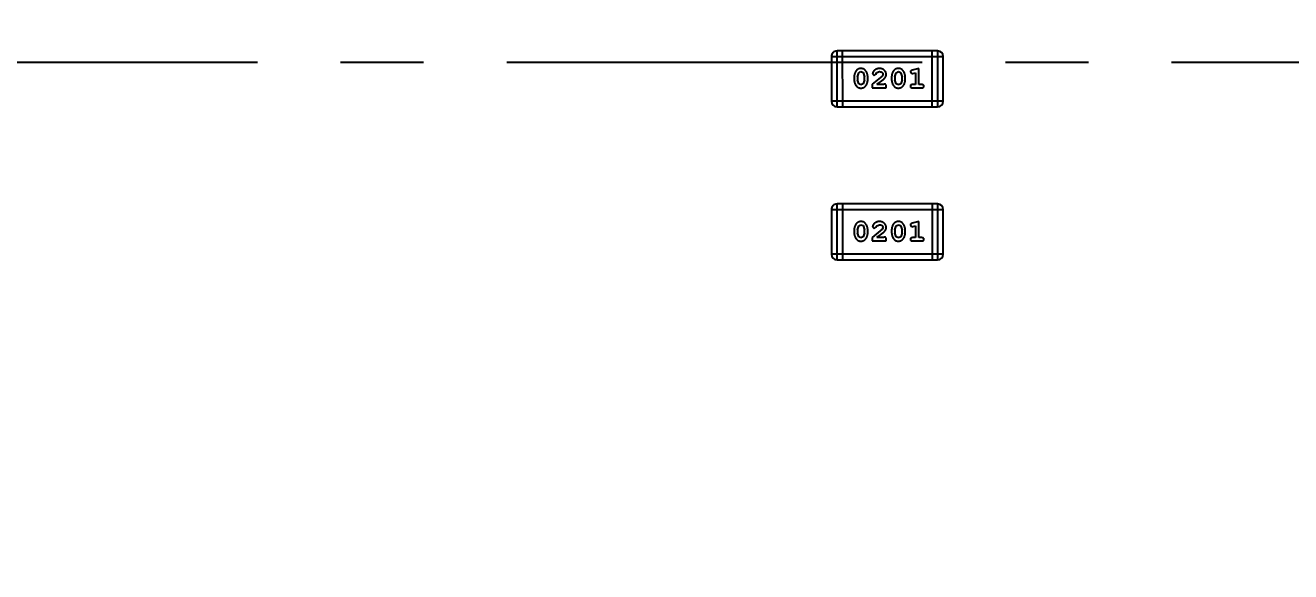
# Model space of a CAD drawing. Header units: millimetres. Extents: x -49 to 153, y -182 to -55.
# Drawn here: x 103.97 to 110.88, y -129.35 to -126.37 of the extents above; entities that cross this region are included whole.
import ezdxf

# ---------------------------------------------------------------- set-up
doc = ezdxf.new("R2010")
doc.units = ezdxf.units.MM
doc.header["$LTSCALE"] = 1.21
doc.header["$MEASUREMENT"] = 0
doc.header["$PDMODE"] = 3
doc.header["$PDSIZE"] = 0.3125
doc.linetypes.add('CENTER', pattern=[0.6, 0.375, -0.075, 0.075, -0.075])
doc.layers.get('0').update_dxf_attribs({"linetype": 'CONTINUOUS'})
doc.layers.get('DEFPOINTS').update_dxf_attribs({"linetype": 'CONTINUOUS'})
doc.layers.add('Dim', color=3, linetype='CONTINUOUS', lineweight=25)
doc.styles.get("Standard").update_dxf_attribs({"font": 'txt', "width": 0.8})
doc.dimstyles.get("Standard").update_dxf_attribs({"dimtxt": 0.15625, "dimasz": 0.1875, "dimexe": 0.125, "dimexo": 0.0625, "dimgap": 0.09, "dimtad": 0, "dimtih": 1, "dimtoh": 1, "dimzin": 4, "dimdsep": 46, "dimtxsty": 'Standard', "dimblk": '_FILLED', "dimblk1": '_FILLED', "dimblk2": '_FILLED', "dimcen": 0.09, "dimazin": 1, "dimtp": 0.01, "dimtm": 0.01, "dimtfac": 1, "dimtofl": 0, "dimtmove": 0, "dimatfit": 3, "dimldrblk": '_FILLED', "dimfxl": 1, "dimtolj": 1, "dimtzin": 4, "dimarcsym": 0})

# ---------------------------------------------------------------- blocks, each defined once
blk = doc.blocks.new('_FILLED')
at = {"color": 0, "linetype": 'ByBlock'}
blk.add_solid([(0, 0), (-1, 0.1667), (-1, -0.1667)], dxfattribs=at)
blk = doc.blocks.new('*D70')
at = {"layer": 'DEFPOINTS', "color": 0}
for p in [(123.0081, -106.0744), (91.696, -126.5744), (95.7094, -126.5744)]:
    blk.add_point(p, dxfattribs=at)
at = {"layer": 'Dim', "color": 0, "lineweight": -2}
for p, q in [((122.9456, -106.0744), (91.571, -106.0744)), ((91.696, -107.5744), (91.696, -114.0344)), ((91.696, -125.0744), (91.696, -118.6144)), ((95.6469, -126.5744), (91.571, -126.5744))]:
    blk.add_line(p, q, dxfattribs=at)
at = {"layer": 'Dim', "color": 0, "lineweight": -2, "xscale": 1.5, "yscale": 1.5, "zscale": 1.5}
for p, rotation in [((91.696, -106.0744), 90), ((91.696, -126.5744), 270)]:
    blk.add_blockref('_FILLED', p, dxfattribs=dict(at, rotation=rotation))
at = {"layer": 'Dim', "color": 0, "insert": (91.696, -116.3244), "char_height": 1.5, "attachment_point": 5, "rotation": 90, "line_spacing_factor": 1.5}
blk.add_mtext('\\A1;20.50', dxfattribs=at)
blk = doc.blocks.new('*D71')
at = {"layer": 'DEFPOINTS', "color": 0}
for p in [(91.696, -126.5744), (95.7094, -126.5744), (109.2549, -141.2744)]:
    blk.add_point(p, dxfattribs=at)
at = {"layer": 'Dim', "color": 0, "lineweight": -2}
for p, q in [((95.6469, -126.5744), (91.571, -126.5744)), ((91.696, -128.0744), (91.696, -131.7344)), ((91.696, -139.7744), (91.696, -136.1144)), ((109.1924, -141.2744), (91.571, -141.2744))]:
    blk.add_line(p, q, dxfattribs=at)
at = {"layer": 'Dim', "color": 0, "lineweight": -2, "xscale": 1.5, "yscale": 1.5, "zscale": 1.5}
for p, rotation in [((91.696, -126.5744), 90), ((91.696, -141.2744), 270)]:
    blk.add_blockref('_FILLED', p, dxfattribs=dict(at, rotation=rotation))
at = {"layer": 'Dim', "color": 0, "insert": (91.696, -133.9244), "char_height": 1.5, "attachment_point": 5, "rotation": 90, "line_spacing_factor": 1.5}
blk.add_mtext('\\A1;14.70', dxfattribs=at)
blk = doc.blocks.new('*D72')
at = {"layer": 'DEFPOINTS', "color": 0}
for p in [(86.1918, -126.5744), (96.7852, -126.5744), (113.4014, -145.2546)]:
    blk.add_point(p, dxfattribs=at)
at = {"layer": 'Dim', "color": 0, "lineweight": -2}
for p, q in [((96.7227, -126.5744), (86.0668, -126.5744)), ((86.1918, -128.0744), (86.1918, -133.6245)), ((86.1918, -143.7546), (86.1918, -138.2045)), ((113.3389, -145.2546), (86.0668, -145.2546))]:
    blk.add_line(p, q, dxfattribs=at)
at = {"layer": 'Dim', "color": 0, "lineweight": -2, "xscale": 1.5, "yscale": 1.5, "zscale": 1.5}
for p, rotation in [((86.1918, -126.5744), 90), ((86.1918, -145.2546), 270)]:
    blk.add_blockref('_FILLED', p, dxfattribs=dict(at, rotation=rotation))
at = {"layer": 'Dim', "color": 0, "insert": (86.1918, -135.9145), "char_height": 1.5, "attachment_point": 5, "rotation": 90, "line_spacing_factor": 1.5}
blk.add_mtext('\\A1;18.68', dxfattribs=at)
blk = doc.blocks.new('*D79')
at = {"layer": 'DEFPOINTS', "color": 0}
for p in [(103.9882, -113.9099), (95.9455, -118.3888), (95.7094, -126.5744), (123.0081, -126.5744), (150.6978, -126.5744)]:
    blk.add_point(p, dxfattribs=at)
at = {"layer": 'Dim', "color": 0, "lineweight": -2}
for p, q in [((103.9361, -113.8752), (99.3703, -110.835)), ((95.6469, -126.5744), (94.6096, -126.5744))]:
    blk.add_line(p, q, dxfattribs=at)
for start, end in [(149.38213, 160.15016), (166.19189, 176.95991)]:
    blk.add_arc((123.0081, -126.5744), 28.2735, start, end, dxfattribs=at)
at = {"layer": 'Dim', "color": 0, "lineweight": -2, "xscale": 1.5, "yscale": 1.5, "zscale": 1.5}
for p, rotation in [((99.4744, -110.9043), 57.86208909579157), ((94.7346, -126.5744), 268.4799565881056)]:
    blk.add_blockref('_FILLED', p, dxfattribs=dict(at, rotation=rotation))
at = {"layer": 'Dim', "color": 0, "insert": (95.9455, -118.3888), "char_height": 1.5, "attachment_point": 5, "rotation": 73.17102}
blk.add_mtext('\\A1;34%%d', dxfattribs=at)
blk = doc.blocks.new('*D80')
at = {"layer": 'DEFPOINTS', "color": 0}
for p in [(95.7094, -126.5744), (123.0081, -126.5744), (150.6978, -126.5744), (95.977, -134.8087), (104.0987, -139.2733)]:
    blk.add_point(p, dxfattribs=at)
at = {"layer": 'Dim', "color": 0, "lineweight": -2}
for p, q in [((95.6469, -126.5744), (94.6256, -126.5744)), ((104.0468, -139.3081), (99.4459, -142.398))]:
    blk.add_line(p, q, dxfattribs=at)
for start, end in [(183.04181, 193.91939), (199.96454, 210.84213)]:
    blk.add_arc((123.0081, -126.5744), 28.2575, start, end, dxfattribs=at)
at = {"layer": 'Dim', "color": 0, "lineweight": -2, "xscale": 1.5, "yscale": 1.5, "zscale": 1.5}
for p, rotation in [((94.7506, -126.5744), 91.52090279416298), ((99.5496, -142.3283), 302.3630280277945)]:
    blk.add_blockref('_FILLED', p, dxfattribs=dict(at, rotation=rotation))
at = {"layer": 'Dim', "color": 0, "insert": (95.977, -134.8087), "char_height": 1.5, "attachment_point": 5, "rotation": 286.94197}
blk.add_mtext('\\A1;34%%d', dxfattribs=at)
blk = doc.blocks.new('*D81')
at = {"layer": 'DEFPOINTS', "color": 0}
for p in [(89.5352, -126.5744), (97.5137, -126.5744), (110.3081, -144.8744)]:
    blk.add_point(p, dxfattribs=at)
at = {"layer": 'Dim', "color": 0, "lineweight": -2}
for p, q in [((97.4512, -126.5744), (89.4102, -126.5744)), ((89.5352, -128.0744), (89.5352, -133.5344)), ((89.5352, -143.3744), (89.5352, -137.9144)), ((110.2456, -144.8744), (89.4102, -144.8744))]:
    blk.add_line(p, q, dxfattribs=at)
at = {"layer": 'Dim', "color": 0, "lineweight": -2, "xscale": 1.5, "yscale": 1.5, "zscale": 1.5}
for p, rotation in [((89.5352, -126.5744), 90), ((89.5352, -144.8744), 270)]:
    blk.add_blockref('_FILLED', p, dxfattribs=dict(at, rotation=rotation))
at = {"layer": 'Dim', "color": 0, "insert": (89.5352, -135.7244), "char_height": 1.5, "attachment_point": 5, "rotation": 90, "line_spacing_factor": 1.5}
blk.add_mtext('\\A1;18.30', dxfattribs=at)
blk = doc.blocks.new('*D86')
at = {"layer": 'DEFPOINTS', "color": 0}
for p in [(99.9926, -126.5744), (123.0081, -153.5028), (123.0081, -165.0068)]:
    blk.add_point(p, dxfattribs=at)
at = {"layer": 'Dim', "color": 0, "lineweight": -2}
for p, q in [((99.9926, -126.6369), (99.9926, -165.1318)), ((123.0081, -153.5653), (123.0081, -165.1318)), ((101.4926, -165.0068), (109.7103, -165.0068)), ((121.5081, -165.0068), (113.2903, -165.0068))]:
    blk.add_line(p, q, dxfattribs=at)
at = {"layer": 'Dim', "color": 0, "lineweight": -2, "xscale": 1.5, "yscale": 1.5, "zscale": 1.5, "rotation": 180}
blk.add_blockref('_FILLED', (99.9926, -165.0068), dxfattribs=at)
at = {"layer": 'Dim', "color": 0, "lineweight": -2, "xscale": 1.5, "yscale": 1.5, "zscale": 1.5}
blk.add_blockref('_FILLED', (123.0081, -165.0068), dxfattribs=at)
at = {"layer": 'Dim', "color": 0, "insert": (111.5003, -165.0068), "char_height": 1.5, "attachment_point": 5, "line_spacing_factor": 1.5}
blk.add_mtext('\\A1;23.0', dxfattribs=at)
blk = doc.blocks.new('*D87')
at = {"layer": 'DEFPOINTS', "color": 0}
for p in [(123.0049, -103.5621), (83.9714, -149.5868), (123.0049, -149.5868)]:
    blk.add_point(p, dxfattribs=at)
at = {"layer": 'Dim', "color": 0, "lineweight": -2}
for p, q in [((122.9424, -103.5621), (83.8464, -103.5621)), ((83.9714, -105.0621), (83.9714, -124.1844)), ((83.9714, -148.0868), (83.9714, -128.9644)), ((122.9424, -149.5868), (83.8464, -149.5868))]:
    blk.add_line(p, q, dxfattribs=at)
at = {"layer": 'Dim', "color": 0, "lineweight": -2, "xscale": 1.5, "yscale": 1.5, "zscale": 1.5}
for p, rotation in [((83.9714, -103.5621), 90), ((83.9714, -149.5868), 270)]:
    blk.add_blockref('_FILLED', p, dxfattribs=dict(at, rotation=rotation))
at = {"layer": 'Dim', "color": 0, "insert": (83.9714, -126.5744), "char_height": 1.5, "attachment_point": 5, "rotation": 90, "line_spacing_factor": 1.5}
blk.add_mtext('\\A1;%%C46.0', dxfattribs=at)

msp = doc.modelspace()

# ---------------------------------------------------------------- linework, layer by layer
at = {"color": 6, "linetype": 'Continuous'}
for p, q in [((108.3723, -126.543), (108.3723, -126.7869)), ((108.3723, -126.543), (108.9819, -126.543)), ((108.9514, -126.5125), (108.4028, -126.5126)), ((108.4028, -126.8174), (108.4028, -126.5126)), ((108.4333, -126.8173), (108.4332, -126.5125)), ((108.9209, -126.5125), (108.9209, -126.8173)), ((108.9514, -126.5125), (108.9514, -126.8173)), ((108.9819, -126.7868), (108.9819, -126.543)), ((108.5207, -126.6314), (108.5331, -126.6256)), ((108.5331, -126.6256), (108.5452, -126.6309)), ((108.6191, -126.631), (108.634, -126.6256)), ((108.7252, -126.6314), (108.7376, -126.6256)), ((108.7376, -126.6256), (108.7497, -126.6309)), ((108.8029, -126.6273), (108.8108, -126.6366)), ((108.8486, -126.6083), (108.812, -126.6182)), ((108.8486, -126.6964), (108.8486, -126.6083)), ((108.4962, -126.6529), (108.4962, -126.6707)), ((108.5135, -126.6532), (108.5207, -126.6314)), ((108.5135, -126.6532), (108.5135, -126.6704)), ((108.5211, -126.6927), (108.5135, -126.6704)), ((108.5333, -126.698), (108.5211, -126.6927)), ((108.5456, -126.6922), (108.5333, -126.698)), ((108.5452, -126.6309), (108.5528, -126.6532)), ((108.5528, -126.6704), (108.5456, -126.6922)), ((108.5528, -126.6704), (108.5528, -126.6532)), ((108.5701, -126.6707), (108.5701, -126.6529)), ((108.6487, -126.6498), (108.5937, -126.6948)), ((108.5937, -126.6948), (108.5937, -126.7137)), ((108.5969, -126.6376), (108.6057, -126.6461)), ((108.6057, -126.6461), (108.6142, -126.6395)), ((108.6142, -126.6395), (108.6191, -126.631)), ((108.6205, -126.6964), (108.654, -126.6694)), ((108.6566, -126.6964), (108.6205, -126.6964)), ((108.6535, -126.6401), (108.6487, -126.6498)), ((108.6621, -126.6932), (108.6566, -126.6964)), ((108.7007, -126.6529), (108.7007, -126.6707)), ((108.718, -126.6532), (108.7252, -126.6314)), ((108.718, -126.6532), (108.718, -126.6704)), ((108.7256, -126.6927), (108.718, -126.6704)), ((108.7378, -126.698), (108.7256, -126.6927)), ((108.7501, -126.6922), (108.7378, -126.698)), ((108.7497, -126.6309), (108.7573, -126.6532)), ((108.7573, -126.6704), (108.7501, -126.6922)), ((108.7573, -126.6704), (108.7573, -126.6532)), ((108.7746, -126.6706), (108.7746, -126.6529)), ((108.8108, -126.6366), (108.8162, -126.6356)), ((108.8313, -126.6964), (108.814, -126.6964)), ((108.8162, -126.6356), (108.8313, -126.6314)), ((108.8313, -126.6314), (108.8313, -126.6964)), ((108.8659, -126.6964), (108.8486, -126.6964)), ((108.5937, -126.7137), (108.6708, -126.7137)), ((108.6708, -126.7137), (108.6708, -126.7058)), ((108.814, -126.7137), (108.8659, -126.7137)), ((108.9819, -126.7868), (108.3723, -126.7869)), ((108.4028, -126.8174), (108.9514, -126.8173)), ((108.3723, -127.3781), (108.9819, -127.378)), ((108.3723, -127.3781), (108.3724, -127.6219)), ((108.9515, -127.3475), (108.4028, -127.3476)), ((108.4028, -127.6524), (108.4028, -127.3476)), ((108.4333, -127.6524), (108.4333, -127.3476)), ((108.921, -127.3475), (108.921, -127.6523)), ((108.9515, -127.3475), (108.9515, -127.6523)), ((108.982, -127.6219), (108.9819, -127.378)), ((108.8486, -127.4433), (108.812, -127.4532)), ((108.8486, -127.5314), (108.8486, -127.4433)), ((108.4962, -127.488), (108.4962, -127.5057)), ((108.5135, -127.4882), (108.5208, -127.4665)), ((108.5135, -127.4882), (108.5135, -127.5054)), ((108.5212, -127.5277), (108.5135, -127.5054)), ((108.5208, -127.4665), (108.5332, -127.4606)), ((108.5332, -127.4606), (108.5453, -127.4659)), ((108.5453, -127.4659), (108.5529, -127.4882)), ((108.5529, -127.5054), (108.5456, -127.5272)), ((108.5529, -127.5054), (108.5529, -127.4882)), ((108.5702, -127.5057), (108.5702, -127.488)), ((108.6488, -127.4849), (108.5938, -127.5299)), ((108.5969, -127.4727), (108.6057, -127.4811)), ((108.6057, -127.4811), (108.6142, -127.4745)), ((108.6142, -127.4745), (108.6192, -127.466)), ((108.6192, -127.466), (108.6341, -127.4606)), ((108.6205, -127.5314), (108.6541, -127.5044)), ((108.6535, -127.4752), (108.6488, -127.4849)), ((108.7007, -127.4879), (108.7007, -127.5057)), ((108.7181, -127.4882), (108.7253, -127.4664)), ((108.7181, -127.4882), (108.7181, -127.5054)), ((108.7257, -127.5277), (108.7181, -127.5054)), ((108.7253, -127.4664), (108.7377, -127.4606)), ((108.7377, -127.4606), (108.7498, -127.4659)), ((108.7498, -127.4659), (108.7574, -127.4882)), ((108.7574, -127.5054), (108.7501, -127.5272)), ((108.7574, -127.5054), (108.7574, -127.4882)), ((108.7747, -127.5057), (108.7747, -127.4879)), ((108.803, -127.4624), (108.8109, -127.4716)), ((108.8109, -127.4716), (108.8163, -127.4706)), ((108.8163, -127.4706), (108.8313, -127.4665)), ((108.8313, -127.4665), (108.8313, -127.5314)), ((108.5333, -127.533), (108.5212, -127.5277)), ((108.5456, -127.5272), (108.5333, -127.533)), ((108.5938, -127.5299), (108.5938, -127.5487)), ((108.5938, -127.5487), (108.6709, -127.5487)), ((108.6567, -127.5314), (108.6205, -127.5314)), ((108.6622, -127.5283), (108.6567, -127.5314)), ((108.6709, -127.5487), (108.6709, -127.5409)), ((108.7378, -127.533), (108.7257, -127.5277)), ((108.7501, -127.5272), (108.7378, -127.533)), ((108.8313, -127.5314), (108.814, -127.5314)), ((108.814, -127.5487), (108.8659, -127.5487)), ((108.8659, -127.5314), (108.8486, -127.5314)), ((108.982, -127.6219), (108.3724, -127.6219)), ((108.4028, -127.6524), (108.9515, -127.6523))]:
    msp.add_line(p, q, dxfattribs=at)
at = {"color": 4, "linetype": 'CENTER', "ltscale": 5}
msp.add_line((95.7094, -126.5744), (150.6978, -126.5744), dxfattribs=at)
at = {"color": 7, "linetype": 'Continuous'}
msp.add_arc((123.0081, -126.5744), 24.48, 100.97933, 79.01595, dxfattribs=at)
at = {"color": 6, "linetype": 'Continuous'}
for centre, start, end in [((108.4028, -126.543), 90.00449, 180.00449), ((108.9514, -126.543), 0.00449, 90.00449), ((108.4028, -126.7869), 180.00449, 270.00449), ((108.9514, -126.7868), 270.00449, 0.00449), ((108.4028, -127.3781), 90.00449, 180.00449), ((108.9515, -127.378), 0.00449, 90.00449), ((108.4028, -127.6219), 180.00449, 270.00449), ((108.9515, -127.6219), 270.00449, 0.00449)]:
    msp.add_arc(centre, 0.0305, start, end, dxfattribs=at)
for points, knots in [([(108.533, -126.6083), (108.5315, -126.6083), (108.5287, -126.6084), (108.5246, -126.6091), (108.5208, -126.6103), (108.5172, -126.6118), (108.5139, -126.6139), (108.5109, -126.6164), (108.5081, -126.6194), (108.5056, -126.6228), (108.5034, -126.6264), (108.5015, -126.63), (108.4998, -126.6337), (108.4985, -126.6375), (108.4974, -126.6413), (108.4967, -126.6451), (108.4963, -126.649), (108.4962, -126.6516), (108.4962, -126.6529)], [0, 0, 0, 0, 0.06692, 0.130834, 0.19258, 0.252759, 0.312631, 0.373411, 0.436359, 0.501894, 0.568244, 0.632472, 0.69556, 0.757163, 0.818592, 0.878885, 0.939235, 1, 1, 1, 1]), ([(108.5701, -126.6529), (108.5701, -126.6518), (108.57, -126.6497), (108.5698, -126.6465), (108.5692, -126.6434), (108.5686, -126.6403), (108.5676, -126.6372), (108.5665, -126.6342), (108.5652, -126.6312), (108.5637, -126.6284), (108.5621, -126.6256), (108.5605, -126.6231), (108.5588, -126.6208), (108.5572, -126.6186), (108.5555, -126.6168), (108.5537, -126.6152), (108.552, -126.6137), (108.5496, -126.6122), (108.5465, -126.6106), (108.5423, -126.6092), (108.5378, -126.6085), (108.5346, -126.6084), (108.533, -126.6083)], [0, 0, 0, 0, 0.049855, 0.099516, 0.148482, 0.19758, 0.246804, 0.296268, 0.346517, 0.397047, 0.446826, 0.49336, 0.537801, 0.579207, 0.617974, 0.654833, 0.689171, 0.722088, 0.786392, 0.853518, 0.924186, 1, 1, 1, 1]), ([(108.6341, -126.6083), (108.6324, -126.6084), (108.6291, -126.6085), (108.6241, -126.6093), (108.6194, -126.6108), (108.6149, -126.6127), (108.6107, -126.6152), (108.6071, -126.6181), (108.6039, -126.6213), (108.6014, -126.6249), (108.5995, -126.6284), (108.598, -126.6318), (108.5971, -126.6348), (108.5969, -126.6367), (108.5969, -126.6376)], [0, 0, 0, 0, 0.098286, 0.193983, 0.289056, 0.384352, 0.477435, 0.566197, 0.652355, 0.737986, 0.818188, 0.887401, 0.94802, 1, 1, 1, 1]), ([(108.634, -126.6256), (108.6354, -126.6256), (108.6381, -126.6257), (108.6419, -126.6266), (108.6453, -126.628), (108.6482, -126.6299), (108.6505, -126.6321), (108.6522, -126.6346), (108.6533, -126.6373), (108.6534, -126.6392), (108.6535, -126.6401)], [0, 0, 0, 0, 0.156344, 0.299348, 0.4327, 0.561, 0.682299, 0.791883, 0.89611, 1, 1, 1, 1]), ([(108.6708, -126.6411), (108.6708, -126.6399), (108.6707, -126.6377), (108.6702, -126.6345), (108.6694, -126.6314), (108.6683, -126.6284), (108.6668, -126.6256), (108.665, -126.6229), (108.6629, -126.6203), (108.6605, -126.6178), (108.6579, -126.6156), (108.655, -126.6136), (108.652, -126.612), (108.6488, -126.6106), (108.6453, -126.6096), (108.6418, -126.6088), (108.638, -126.6084), (108.6354, -126.6083), (108.6341, -126.6083)], [0, 0, 0, 0, 0.060981, 0.120256, 0.178148, 0.236115, 0.293993, 0.352864, 0.413358, 0.476056, 0.539296, 0.602396, 0.665116, 0.728325, 0.792919, 0.859317, 0.928302, 1, 1, 1, 1]), ([(108.7375, -126.6083), (108.736, -126.6083), (108.7332, -126.6084), (108.7291, -126.6091), (108.7253, -126.6102), (108.7217, -126.6118), (108.7184, -126.6139), (108.7154, -126.6164), (108.7126, -126.6194), (108.7101, -126.6228), (108.7079, -126.6263), (108.706, -126.63), (108.7044, -126.6337), (108.703, -126.6375), (108.702, -126.6413), (108.7012, -126.6451), (108.7008, -126.649), (108.7007, -126.6516), (108.7007, -126.6529)], [0, 0, 0, 0, 0.06692, 0.130834, 0.19258, 0.252759, 0.312631, 0.373411, 0.436359, 0.501894, 0.568244, 0.632472, 0.69556, 0.757163, 0.818592, 0.878885, 0.939235, 1, 1, 1, 1]), ([(108.7746, -126.6529), (108.7746, -126.6518), (108.7746, -126.6497), (108.7743, -126.6465), (108.7737, -126.6434), (108.7731, -126.6403), (108.7721, -126.6372), (108.771, -126.6342), (108.7697, -126.6312), (108.7682, -126.6283), (108.7666, -126.6256), (108.765, -126.6231), (108.7633, -126.6207), (108.7617, -126.6186), (108.76, -126.6168), (108.7583, -126.6151), (108.7565, -126.6137), (108.7542, -126.6121), (108.751, -126.6105), (108.7468, -126.6092), (108.7423, -126.6084), (108.7391, -126.6083), (108.7375, -126.6083)], [0, 0, 0, 0, 0.049855, 0.099516, 0.148482, 0.19758, 0.246804, 0.296268, 0.346517, 0.397047, 0.446826, 0.49336, 0.537801, 0.579207, 0.617974, 0.654833, 0.689171, 0.722088, 0.786392, 0.853518, 0.924186, 1, 1, 1, 1]), ([(108.812, -126.6182), (108.8111, -126.6184), (108.8096, -126.6189), (108.8075, -126.6197), (108.8059, -126.6207), (108.8047, -126.6217), (108.8039, -126.6229), (108.8033, -126.6242), (108.803, -126.6257), (108.8029, -126.6268), (108.8029, -126.6273)], [0, 0, 0, 0, 0.187321, 0.344927, 0.475328, 0.579604, 0.674244, 0.773631, 0.882025, 1, 1, 1, 1]), ([(108.4962, -126.6707), (108.4962, -126.6717), (108.4962, -126.6739), (108.4965, -126.677), (108.497, -126.6802), (108.4977, -126.6833), (108.4986, -126.6863), (108.4997, -126.6893), (108.501, -126.6923), (108.5025, -126.6952), (108.504, -126.6979), (108.5057, -126.7004), (108.5073, -126.7027), (108.5089, -126.7048), (108.5106, -126.7067), (108.5123, -126.7084), (108.5141, -126.7098), (108.5164, -126.7114), (108.5196, -126.713), (108.5238, -126.7143), (108.5284, -126.7151), (108.5316, -126.7152), (108.5332, -126.7153)], [0, 0, 0, 0, 0.049886, 0.09882, 0.148132, 0.19689, 0.246038, 0.295176, 0.345305, 0.395692, 0.445312, 0.491875, 0.535813, 0.577009, 0.616081, 0.652689, 0.687585, 0.720206, 0.785062, 0.85223, 0.923759, 1, 1, 1, 1]), ([(108.5332, -126.7153), (108.5347, -126.7152), (108.5375, -126.7152), (108.5416, -126.7145), (108.5454, -126.7133), (108.549, -126.7117), (108.5523, -126.7097), (108.5553, -126.7072), (108.5582, -126.7043), (108.5606, -126.7009), (108.5628, -126.6973), (108.5648, -126.6936), (108.5664, -126.6899), (108.5678, -126.6861), (108.5688, -126.6823), (108.5696, -126.6785), (108.57, -126.6746), (108.5701, -126.672), (108.5701, -126.6707)], [0, 0, 0, 0, 0.067217, 0.131051, 0.19272, 0.252824, 0.312745, 0.373449, 0.436041, 0.501494, 0.567761, 0.632087, 0.695096, 0.757109, 0.817993, 0.878657, 0.939311, 1, 1, 1, 1]), ([(108.654, -126.6694), (108.6549, -126.6686), (108.6566, -126.6671), (108.659, -126.6649), (108.6611, -126.6628), (108.663, -126.6608), (108.6646, -126.6589), (108.6659, -126.6571), (108.667, -126.6555), (108.6682, -126.6534), (108.6692, -126.6509), (108.6701, -126.6477), (108.6707, -126.6444), (108.6708, -126.6422), (108.6708, -126.6411)], [0, 0, 0, 0, 0.103002, 0.197728, 0.285279, 0.365235, 0.437224, 0.502446, 0.560545, 0.611446, 0.707576, 0.80349, 0.900532, 1, 1, 1, 1]), ([(108.6708, -126.7058), (108.6708, -126.7048), (108.6707, -126.7028), (108.6703, -126.7001), (108.6696, -126.6978), (108.6686, -126.6961), (108.6672, -126.6948), (108.6657, -126.6939), (108.664, -126.6933), (108.6628, -126.6933), (108.6621, -126.6932)], [0, 0, 0, 0, 0.1844, 0.34094, 0.473574, 0.586824, 0.690029, 0.789175, 0.890445, 1, 1, 1, 1]), ([(108.7007, -126.6707), (108.7007, -126.6717), (108.7007, -126.6739), (108.701, -126.677), (108.7015, -126.6802), (108.7022, -126.6833), (108.7031, -126.6863), (108.7042, -126.6893), (108.7055, -126.6923), (108.707, -126.6951), (108.7085, -126.6979), (108.7102, -126.7004), (108.7118, -126.7027), (108.7135, -126.7048), (108.7152, -126.7067), (108.7169, -126.7084), (108.7186, -126.7098), (108.721, -126.7114), (108.7241, -126.713), (108.7283, -126.7143), (108.7329, -126.7151), (108.7361, -126.7152), (108.7377, -126.7153)], [0, 0, 0, 0, 0.049886, 0.09882, 0.148132, 0.19689, 0.246038, 0.295176, 0.345305, 0.395692, 0.445312, 0.491875, 0.535813, 0.577009, 0.616081, 0.652689, 0.687585, 0.720206, 0.785062, 0.85223, 0.923759, 1, 1, 1, 1]), ([(108.7377, -126.7153), (108.7392, -126.7152), (108.742, -126.7152), (108.7461, -126.7144), (108.7499, -126.7133), (108.7535, -126.7117), (108.7568, -126.7097), (108.7599, -126.7072), (108.7627, -126.7042), (108.7651, -126.7008), (108.7673, -126.6973), (108.7693, -126.6936), (108.7709, -126.6899), (108.7723, -126.6861), (108.7733, -126.6823), (108.7741, -126.6785), (108.7745, -126.6746), (108.7746, -126.672), (108.7746, -126.6706)], [0, 0, 0, 0, 0.067217, 0.131051, 0.19272, 0.252824, 0.312745, 0.373449, 0.436041, 0.501494, 0.567761, 0.632087, 0.695096, 0.757109, 0.817993, 0.878657, 0.939311, 1, 1, 1, 1]), ([(108.814, -126.6964), (108.8131, -126.6964), (108.8114, -126.6964), (108.809, -126.6969), (108.8071, -126.6977), (108.8055, -126.6987), (108.8044, -126.7001), (108.8035, -126.7016), (108.803, -126.7032), (108.803, -126.7044), (108.8029, -126.705)], [0, 0, 0, 0, 0.169102, 0.317658, 0.446239, 0.563118, 0.671828, 0.776546, 0.884858, 1, 1, 1, 1]), ([(108.8769, -126.705), (108.8768, -126.7044), (108.8768, -126.7032), (108.8763, -126.7016), (108.8754, -126.7001), (108.8743, -126.6987), (108.8727, -126.6976), (108.8708, -126.6969), (108.8684, -126.6964), (108.8668, -126.6964), (108.8659, -126.6964)], [0, 0, 0, 0, 0.11517, 0.223509, 0.328254, 0.438012, 0.553651, 0.682263, 0.830856, 1, 1, 1, 1]), ([(108.8029, -126.705), (108.803, -126.7056), (108.803, -126.7068), (108.8035, -126.7085), (108.8044, -126.71), (108.8055, -126.7114), (108.8071, -126.7124), (108.8091, -126.7132), (108.8114, -126.7136), (108.8131, -126.7137), (108.814, -126.7137)], [0, 0, 0, 0, 0.115051, 0.223278, 0.329269, 0.437893, 0.554681, 0.682591, 0.83103, 1, 1, 1, 1]), ([(108.8659, -126.7137), (108.8668, -126.7137), (108.8684, -126.7136), (108.8708, -126.7131), (108.8727, -126.7124), (108.8743, -126.7113), (108.8754, -126.71), (108.8763, -126.7085), (108.8768, -126.7068), (108.8768, -126.7056), (108.8769, -126.705)], [0, 0, 0, 0, 0.169012, 0.317488, 0.445429, 0.560977, 0.67065, 0.776666, 0.88492, 1, 1, 1, 1]), ([(108.533, -127.4433), (108.5316, -127.4434), (108.5288, -127.4435), (108.5247, -127.4442), (108.5209, -127.4453), (108.5173, -127.4469), (108.514, -127.4489), (108.5109, -127.4515), (108.5081, -127.4544), (108.5057, -127.4578), (108.5035, -127.4614), (108.5016, -127.4651), (108.4999, -127.4688), (108.4986, -127.4726), (108.4975, -127.4763), (108.4968, -127.4802), (108.4963, -127.4841), (108.4963, -127.4867), (108.4962, -127.488)], [0, 0, 0, 0, 0.06692, 0.130834, 0.19258, 0.252759, 0.312631, 0.373411, 0.436359, 0.501894, 0.568244, 0.632472, 0.69556, 0.757163, 0.818592, 0.878885, 0.939235, 1, 1, 1, 1]), ([(108.5702, -127.488), (108.5702, -127.4869), (108.5701, -127.4847), (108.5698, -127.4815), (108.5693, -127.4784), (108.5686, -127.4753), (108.5677, -127.4723), (108.5666, -127.4692), (108.5653, -127.4663), (108.5638, -127.4634), (108.5622, -127.4607), (108.5606, -127.4581), (108.5589, -127.4558), (108.5572, -127.4537), (108.5555, -127.4518), (108.5538, -127.4502), (108.5521, -127.4488), (108.5497, -127.4472), (108.5465, -127.4456), (108.5424, -127.4443), (108.5378, -127.4435), (108.5347, -127.4434), (108.533, -127.4433)], [0, 0, 0, 0, 0.049855, 0.099516, 0.148482, 0.19758, 0.246804, 0.296268, 0.346517, 0.397047, 0.446826, 0.49336, 0.537801, 0.579207, 0.617974, 0.654833, 0.689171, 0.722088, 0.786392, 0.853518, 0.924186, 1, 1, 1, 1]), ([(108.6342, -127.4433), (108.6325, -127.4434), (108.6291, -127.4435), (108.6242, -127.4444), (108.6194, -127.4458), (108.6149, -127.4478), (108.6108, -127.4502), (108.6072, -127.4531), (108.604, -127.4563), (108.6015, -127.4599), (108.5995, -127.4635), (108.5981, -127.4668), (108.5971, -127.4698), (108.597, -127.4718), (108.5969, -127.4727)], [0, 0, 0, 0, 0.098286, 0.193983, 0.289056, 0.384352, 0.477435, 0.566197, 0.652355, 0.737986, 0.818188, 0.887401, 0.94802, 1, 1, 1, 1]), ([(108.6709, -127.4761), (108.6708, -127.475), (108.6707, -127.4728), (108.6703, -127.4695), (108.6695, -127.4664), (108.6683, -127.4635), (108.6669, -127.4606), (108.6651, -127.4579), (108.663, -127.4553), (108.6606, -127.4529), (108.6579, -127.4506), (108.6551, -127.4487), (108.652, -127.447), (108.6488, -127.4456), (108.6454, -127.4446), (108.6418, -127.4439), (108.6381, -127.4434), (108.6355, -127.4434), (108.6342, -127.4433)], [0, 0, 0, 0, 0.060981, 0.120256, 0.178148, 0.236115, 0.293993, 0.352864, 0.413358, 0.476056, 0.539296, 0.602396, 0.665116, 0.728325, 0.792919, 0.859317, 0.928302, 1, 1, 1, 1]), ([(108.7375, -127.4433), (108.7361, -127.4434), (108.7333, -127.4434), (108.7292, -127.4442), (108.7254, -127.4453), (108.7218, -127.4469), (108.7185, -127.4489), (108.7154, -127.4514), (108.7127, -127.4544), (108.7102, -127.4578), (108.708, -127.4614), (108.7061, -127.4651), (108.7044, -127.4688), (108.7031, -127.4725), (108.702, -127.4763), (108.7013, -127.4802), (108.7008, -127.484), (108.7008, -127.4866), (108.7007, -127.4879)], [0, 0, 0, 0, 0.06692, 0.130834, 0.19258, 0.252759, 0.312631, 0.373411, 0.436359, 0.501894, 0.568244, 0.632472, 0.69556, 0.757163, 0.818592, 0.878885, 0.939235, 1, 1, 1, 1]), ([(108.7747, -127.4879), (108.7747, -127.4869), (108.7746, -127.4847), (108.7743, -127.4815), (108.7738, -127.4784), (108.7731, -127.4753), (108.7722, -127.4722), (108.7711, -127.4692), (108.7698, -127.4663), (108.7683, -127.4634), (108.7667, -127.4607), (108.7651, -127.4581), (108.7634, -127.4558), (108.7617, -127.4537), (108.76, -127.4518), (108.7583, -127.4502), (108.7566, -127.4487), (108.7542, -127.4472), (108.751, -127.4456), (108.7469, -127.4443), (108.7423, -127.4435), (108.7392, -127.4434), (108.7375, -127.4433)], [0, 0, 0, 0, 0.049855, 0.099516, 0.148482, 0.19758, 0.246804, 0.296268, 0.346517, 0.397047, 0.446826, 0.49336, 0.537801, 0.579207, 0.617974, 0.654833, 0.689171, 0.722088, 0.786392, 0.853518, 0.924186, 1, 1, 1, 1]), ([(108.812, -127.4532), (108.8112, -127.4535), (108.8096, -127.4539), (108.8075, -127.4548), (108.8059, -127.4557), (108.8047, -127.4567), (108.8039, -127.4579), (108.8034, -127.4592), (108.803, -127.4607), (108.803, -127.4618), (108.803, -127.4624)], [0, 0, 0, 0, 0.187321, 0.344927, 0.475328, 0.579604, 0.674244, 0.773631, 0.882025, 1, 1, 1, 1]), ([(108.4962, -127.5057), (108.4963, -127.5068), (108.4963, -127.5089), (108.4966, -127.5121), (108.4971, -127.5152), (108.4978, -127.5183), (108.4987, -127.5214), (108.4998, -127.5243), (108.501, -127.5273), (108.5025, -127.5302), (108.5041, -127.5329), (108.5057, -127.5355), (108.5074, -127.5378), (108.509, -127.5399), (108.5107, -127.5417), (108.5124, -127.5434), (108.5141, -127.5448), (108.5165, -127.5464), (108.5197, -127.548), (108.5239, -127.5494), (108.5285, -127.5502), (108.5316, -127.5503), (108.5333, -127.5503)], [0, 0, 0, 0, 0.049886, 0.09882, 0.148132, 0.19689, 0.246038, 0.295176, 0.345305, 0.395692, 0.445312, 0.491875, 0.535813, 0.577009, 0.616081, 0.652689, 0.687585, 0.720206, 0.785062, 0.85223, 0.923759, 1, 1, 1, 1]), ([(108.5333, -127.5503), (108.5347, -127.5503), (108.5375, -127.5502), (108.5416, -127.5495), (108.5455, -127.5484), (108.549, -127.5468), (108.5524, -127.5448), (108.5554, -127.5422), (108.5582, -127.5393), (108.5607, -127.5359), (108.5629, -127.5323), (108.5648, -127.5286), (108.5665, -127.5249), (108.5678, -127.5212), (108.5689, -127.5173), (108.5696, -127.5135), (108.5701, -127.5096), (108.5701, -127.507), (108.5702, -127.5057)], [0, 0, 0, 0, 0.067217, 0.131051, 0.19272, 0.252824, 0.312745, 0.373449, 0.436041, 0.501494, 0.567761, 0.632087, 0.695096, 0.757109, 0.817993, 0.878657, 0.939311, 1, 1, 1, 1]), ([(108.6341, -127.4606), (108.6355, -127.4607), (108.6382, -127.4608), (108.642, -127.4616), (108.6454, -127.463), (108.6482, -127.4649), (108.6506, -127.4672), (108.6523, -127.4697), (108.6533, -127.4724), (108.6535, -127.4742), (108.6535, -127.4752)], [0, 0, 0, 0, 0.156344, 0.299348, 0.4327, 0.561, 0.682299, 0.791883, 0.89611, 1, 1, 1, 1]), ([(108.6541, -127.5044), (108.655, -127.5036), (108.6567, -127.5021), (108.659, -127.4999), (108.6611, -127.4978), (108.663, -127.4958), (108.6646, -127.4939), (108.666, -127.4922), (108.6671, -127.4905), (108.6682, -127.4885), (108.6693, -127.4859), (108.6702, -127.4828), (108.6708, -127.4795), (108.6708, -127.4772), (108.6709, -127.4761)], [0, 0, 0, 0, 0.103002, 0.197728, 0.285279, 0.365235, 0.437224, 0.502446, 0.560545, 0.611446, 0.707576, 0.80349, 0.900532, 1, 1, 1, 1]), ([(108.7007, -127.5057), (108.7008, -127.5068), (108.7008, -127.5089), (108.7011, -127.5121), (108.7016, -127.5152), (108.7023, -127.5183), (108.7032, -127.5213), (108.7043, -127.5243), (108.7056, -127.5273), (108.707, -127.5302), (108.7086, -127.5329), (108.7102, -127.5355), (108.7119, -127.5378), (108.7135, -127.5399), (108.7152, -127.5417), (108.7169, -127.5434), (108.7187, -127.5448), (108.721, -127.5464), (108.7242, -127.548), (108.7284, -127.5493), (108.733, -127.5502), (108.7362, -127.5503), (108.7378, -127.5503)], [0, 0, 0, 0, 0.049886, 0.09882, 0.148132, 0.19689, 0.246038, 0.295176, 0.345305, 0.395692, 0.445312, 0.491875, 0.535813, 0.577009, 0.616081, 0.652689, 0.687585, 0.720206, 0.785062, 0.85223, 0.923759, 1, 1, 1, 1]), ([(108.7378, -127.5503), (108.7392, -127.5503), (108.7421, -127.5502), (108.7461, -127.5495), (108.75, -127.5484), (108.7536, -127.5468), (108.7569, -127.5447), (108.7599, -127.5422), (108.7627, -127.5393), (108.7652, -127.5359), (108.7674, -127.5323), (108.7693, -127.5286), (108.771, -127.5249), (108.7723, -127.5211), (108.7734, -127.5173), (108.7742, -127.5135), (108.7746, -127.5096), (108.7747, -127.507), (108.7747, -127.5057)], [0, 0, 0, 0, 0.067217, 0.131051, 0.19272, 0.252824, 0.312745, 0.373449, 0.436041, 0.501494, 0.567761, 0.632087, 0.695096, 0.757109, 0.817993, 0.878657, 0.939311, 1, 1, 1, 1]), ([(108.6709, -127.5409), (108.6708, -127.5398), (108.6708, -127.5378), (108.6704, -127.5351), (108.6697, -127.5329), (108.6686, -127.5311), (108.6673, -127.5298), (108.6658, -127.5289), (108.6641, -127.5284), (108.6628, -127.5283), (108.6622, -127.5283)], [0, 0, 0, 0, 0.1844, 0.34094, 0.473574, 0.586824, 0.690029, 0.789175, 0.890445, 1, 1, 1, 1]), ([(108.814, -127.5314), (108.8131, -127.5314), (108.8114, -127.5315), (108.8091, -127.5319), (108.8072, -127.5327), (108.8056, -127.5338), (108.8044, -127.5351), (108.8036, -127.5366), (108.8031, -127.5383), (108.803, -127.5395), (108.803, -127.5401)], [0, 0, 0, 0, 0.169102, 0.317658, 0.446239, 0.563118, 0.671828, 0.776546, 0.884858, 1, 1, 1, 1]), ([(108.803, -127.5401), (108.803, -127.5407), (108.8031, -127.5419), (108.8036, -127.5436), (108.8044, -127.5451), (108.8056, -127.5464), (108.8072, -127.5475), (108.8091, -127.5482), (108.8114, -127.5487), (108.8131, -127.5487), (108.814, -127.5487)], [0, 0, 0, 0, 0.115051, 0.223278, 0.329269, 0.437893, 0.554681, 0.682591, 0.83103, 1, 1, 1, 1]), ([(108.8769, -127.5401), (108.8769, -127.5395), (108.8768, -127.5383), (108.8763, -127.5366), (108.8755, -127.5351), (108.8743, -127.5338), (108.8728, -127.5327), (108.8708, -127.5319), (108.8685, -127.5315), (108.8668, -127.5314), (108.8659, -127.5314)], [0, 0, 0, 0, 0.11517, 0.223509, 0.328254, 0.438012, 0.553651, 0.682263, 0.830856, 1, 1, 1, 1]), ([(108.8659, -127.5487), (108.8668, -127.5487), (108.8685, -127.5487), (108.8708, -127.5482), (108.8728, -127.5475), (108.8743, -127.5464), (108.8755, -127.5451), (108.8763, -127.5435), (108.8768, -127.5419), (108.8769, -127.5407), (108.8769, -127.5401)], [0, 0, 0, 0, 0.169012, 0.317488, 0.445429, 0.560977, 0.67065, 0.776666, 0.88492, 1, 1, 1, 1])]:
    msp.add_open_spline(points, degree=3, knots=knots, dxfattribs=at)

# ---------------------------------------------------------------- dimensions: what is measured, and where the dimension line sits
at = {"layer": 'Dim'}
dim = msp.add_linear_dim(base=(83.9714, -149.5868), p1=(123.0049, -103.5621), p2=(123.0049, -149.5868), angle=90, text='%%C<>', dimstyle='Standard', override={"dimtxt": 1.5, "dimasz": 1.5, "dimtih": 0, "dimtoh": 0, "dimdec": 1, "dimzin": 0, "dimpost": '<>', "dimcen": 0.198, "dimadec": 0, "dimazin": 0, "dimtp": 0, "dimtm": 0, "dimtdec": 4, "dimtzin": 0, "dimarcsym": 1}, dxfattribs=at)
dim.commit()
dim.dimension.update_dxf_attribs({"geometry": '*D87', "text_midpoint": (83.9714, -126.5744)})
for base, p1, p2, picture, middle in [((91.696, -126.5744), (123.0081, -106.0744), (95.7094, -126.5744), '*D70', (91.696, -116.3244)), ((86.1918, -126.5744), (113.4014, -145.2546), (96.7852, -126.5744), '*D72', (86.1918, -135.9145)), ((89.5352, -126.5744), (110.3081, -144.8744), (97.5137, -126.5744), '*D81', (89.5352, -135.7244)), ((91.696, -126.5744), (109.2549, -141.2744), (95.7094, -126.5744), '*D71', (91.696, -133.9244))]:
    dim = msp.add_linear_dim(base=base, p1=p1, p2=p2, angle=90, dimstyle='Standard', override={"dimtxt": 1.5, "dimasz": 1.5, "dimtih": 0, "dimtoh": 0, "dimzin": 0, "dimcen": 0.198, "dimadec": 0, "dimazin": 0, "dimtp": 0, "dimtm": 0, "dimtdec": 4, "dimtzin": 0, "dimarcsym": 1}, dxfattribs=at)
    dim.commit()
    dim.dimension.update_dxf_attribs({"geometry": picture, "text_midpoint": middle})
for base, line1, picture, middle in [((95.9455, -118.3888), ((123.0081, -126.5744), (103.9882, -113.9099)), '*D79', (95.9455, -118.3888)), ((95.977, -134.8087), ((123.0081, -126.5744), (104.0987, -139.2733)), '*D80', (95.977, -134.8087))]:
    dim = msp.add_angular_dim_2l(base=base, line1=line1, line2=((95.7094, -126.5744), (150.6978, -126.5744)), dimstyle='Standard', override={"dimtxt": 1.5, "dimasz": 1.5, "dimtih": 0, "dimtoh": 0, "dimzin": 0, "dimcen": 0.198, "dimadec": 0, "dimazin": 0, "dimtp": 0, "dimtm": 0, "dimtdec": 4, "dimtzin": 0, "dimarcsym": 1}, dxfattribs=at)
    dim.commit()
    dim.dimension.update_dxf_attribs({"geometry": picture, "text_midpoint": middle})
dim = msp.add_linear_dim(base=(123.0081, -165.0068), p1=(99.9926, -126.5744), p2=(123.0081, -153.5028), dimstyle='Standard', override={"dimtxt": 1.5, "dimasz": 1.5, "dimtih": 0, "dimtoh": 0, "dimdec": 1, "dimzin": 0, "dimcen": 0.198, "dimadec": 0, "dimazin": 0, "dimtp": 0, "dimtm": 0, "dimtdec": 4, "dimtzin": 0, "dimarcsym": 1}, dxfattribs=at)
dim.commit()
dim.dimension.update_dxf_attribs({"geometry": '*D86', "text_midpoint": (111.5003, -165.0068)})

doc.saveas('drawing.dxf')
